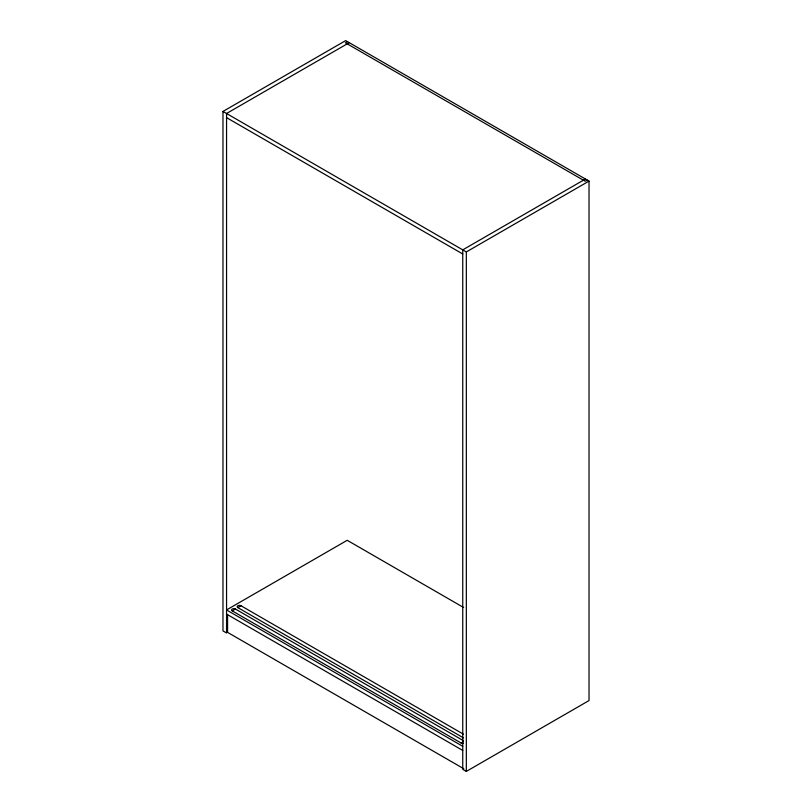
<?xml version="1.0" encoding="UTF-8"?>
<svg xmlns="http://www.w3.org/2000/svg" width="812" height="812" viewBox="0 0 812 812"><rect width="100%" height="100%" fill="white"/><g stroke="black" fill="none" stroke-linecap="round" stroke-linejoin="round"><path stroke-width="1.22" d="M349.251 42.671L226.558 113.497L226.558 632.974L222.975 630.904L222.975 111.437L345.668 40.6L589.025 181.096L589.025 700.563L466.332 771.4L462.749 769.329L462.749 249.863L585.442 179.026M347.414 41.605L345.364 42.782L585.239 181.269L587.279 180.091M222.975 111.437L466.332 251.933L589.025 181.096M235.399 609.03A2.243 1.289 0 0 0 232.232 609.03A2.243 1.289 0 0 0 232.232 610.868L235.399 609.03L463.236 740.574M241.022 605.782A2.243 1.289 0 0 0 237.855 605.782A2.243 1.289 0 0 0 237.855 607.62L241.022 605.782L463.388 734.17M232.232 610.868L461.165 743.041L463.276 741.813M226.558 117.638L462.749 253.994M463.652 607.528L347.201 540.295L226.558 609.944L462.749 746.309M237.855 607.62L463.5 737.895M226.558 614.085L462.749 750.44M463.774 768.741L227.583 632.375L227.583 614.745M466.332 251.933L466.332 771.4M463.327 743.376A2.243 1.289 0 0 1 461.165 743.041"/></g></svg>
